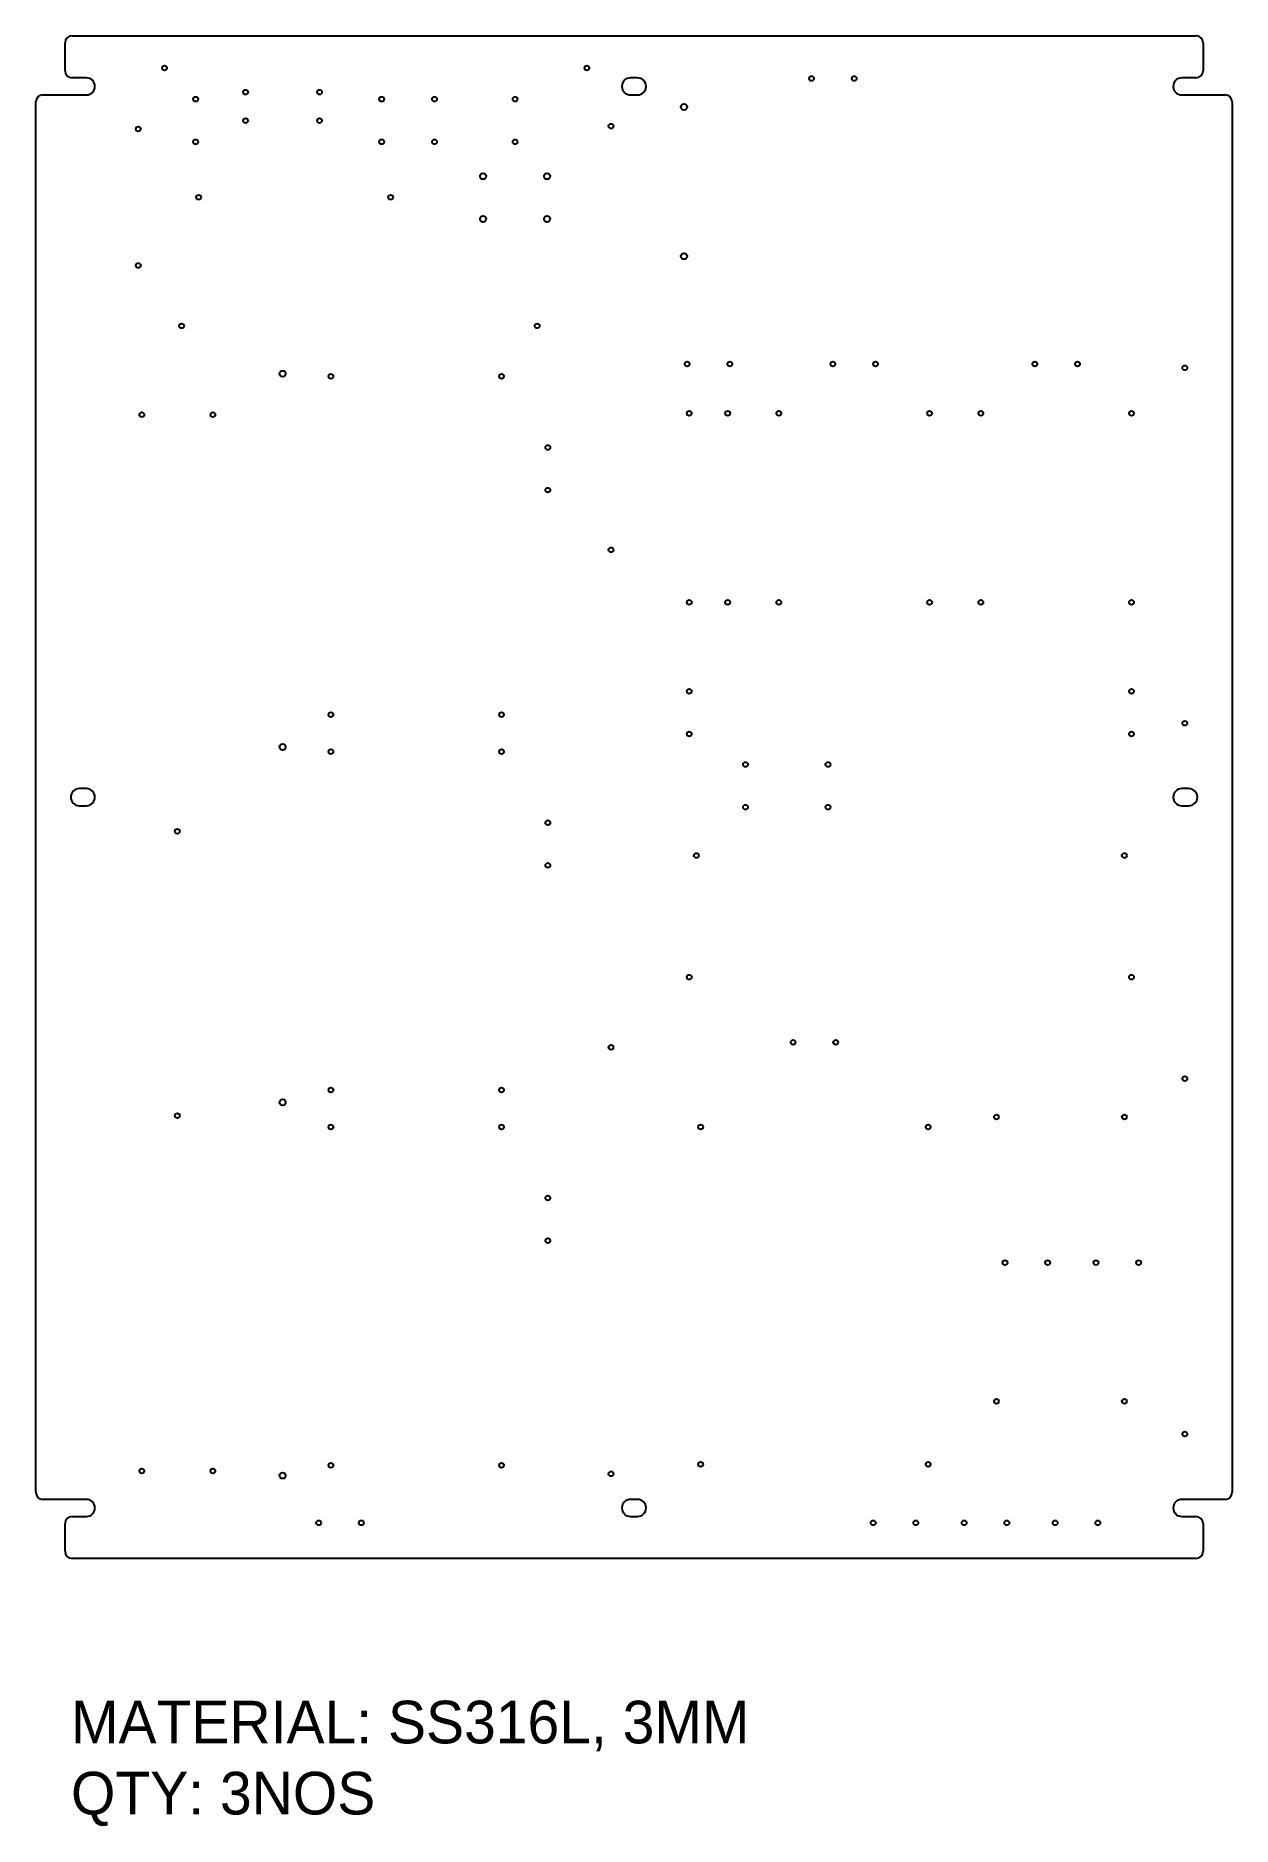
# Model space of a CAD drawing. Header units: millimetres. Extents: x 198 to 1039, y 184 to 1444.
import ezdxf

# ---------------------------------------------------------------- set-up
doc = ezdxf.new("R2010")
doc.units = ezdxf.units.MM
doc.layers.add('LaserCutting', color=3, linetype='Continuous')

msp = doc.modelspace()

# ---------------------------------------------------------------- linework, layer by layer
at = {"layer": 'LaserCutting', "linetype": 'Continuous', "lineweight": 25}
for p, q in [((218.4, 1419), (218.4, 1438.6)), ((223.4, 1443.6), (1013.7, 1443.6)), ((1018.7, 1438.6), (1018.7, 1419)), ((233.4, 1414), (223.4, 1414)), ((621, 1414), (616, 1414)), ((1013.7, 1414), (1003.7, 1414)), ((202.9, 1402), (233.4, 1402)), ((616, 1402), (621, 1402)), ((1003.7, 1402), (1034.2, 1402)), ((197.9, 419), (197.9, 1397)), ((1039.2, 1397), (1039.2, 419)), ((233.4, 914), (228.4, 914)), ((1008.7, 914), (1003.7, 914)), ((228.4, 902), (233.4, 902)), ((1003.7, 902), (1008.7, 902)), ((233.4, 414), (202.9, 414)), ((621, 414), (616, 414)), ((1034.2, 414), (1003.7, 414)), ((218.4, 377.5), (218.4, 397)), ((223.4, 402), (233.4, 402)), ((616, 402), (621, 402)), ((1003.7, 402), (1013.7, 402)), ((1018.7, 397), (1018.7, 377.5)), ((1013.7, 372.5), (223.4, 372.5))]:
    msp.add_line(p, q, dxfattribs=at)
for centre, radius in [((288.4, 1420.9), 1.7), ((585.4, 1420.9), 1.7), ((743.4, 1413.5), 1.7), ((773.4, 1413.5), 1.7), ((310.3, 1399), 1.7), ((345.4, 1403.9), 1.7), ((397.4, 1403.9), 1.7), ((441.1, 1399), 1.7), ((478.2, 1399), 1.7), ((534.9, 1399), 1.7), ((345.4, 1383.9), 1.7), ((397.4, 1383.9), 1.7), ((653.7, 1393.5), 2.15), ((269.9, 1378), 1.7), ((602.4, 1380), 1.7), ((310.3, 1369), 1.7), ((441.1, 1369), 1.7), ((478.2, 1369), 1.7), ((534.9, 1369), 1.7), ((512.4, 1344.8), 2.15), ((557.4, 1344.8), 2.15), ((312.4, 1330), 1.7), ((447.4, 1330), 1.7), ((512.4, 1314.7), 2.15), ((557.4, 1314.7), 2.15), ((653.7, 1288.5), 2.15), ((269.9, 1282), 1.7), ((300.4, 1239.5), 1.7), ((550.4, 1239.5), 1.7), ((655.9, 1212.7), 1.7), ((685.9, 1212.7), 1.7), ((758.4, 1212.7), 1.7), ((788.4, 1212.7), 1.7), ((900.4, 1212.7), 1.7), ((930.4, 1212.7), 1.7), ((1005.9, 1210), 1.7), ((371.4, 1205.8), 2.15), ((405.4, 1204), 1.7), ((525.4, 1204), 1.7), ((272.4, 1177), 1.7), ((322.4, 1177), 1.7), ((657.4, 1178), 1.7), ((684.4, 1178), 1.7), ((720.4, 1178), 1.7), ((826.4, 1178), 1.7), ((862.4, 1178), 1.7), ((968.4, 1178), 1.7), ((557.9, 1154), 1.7), ((557.9, 1124), 1.7), ((602.4, 1082), 1.7), ((657.4, 1045), 1.7), ((684.4, 1045), 1.7), ((720.4, 1045), 1.7), ((826.4, 1045), 1.7), ((862.4, 1045), 1.7), ((968.4, 1045), 1.7), ((657.4, 982.4), 1.7), ((968.4, 982.4), 1.7), ((405.4, 966), 1.7), ((525.4, 966), 1.7), ((1005.9, 960), 1.7), ((371.4, 943.3), 2.15), ((657.4, 952.4), 1.7), ((968.4, 952.4), 1.7), ((405.4, 940), 1.7), ((525.4, 940), 1.7), ((696.9, 931), 1.7), ((755, 931), 1.7), ((696.9, 901), 1.7), ((755, 901), 1.7), ((297.4, 884), 1.7), ((557.9, 890), 1.7), ((557.9, 860), 1.7), ((662.4, 867), 1.7), ((963.4, 867), 1.7), ((657.4, 781.4), 1.7), ((968.4, 781.4), 1.7), ((602.4, 732), 1.7), ((730.4, 735.5), 1.7), ((760.4, 735.5), 1.7), ((1005.9, 710), 1.7), ((371.4, 693.3), 2.15), ((405.4, 702), 1.7), ((525.4, 702), 1.7), ((297.4, 684), 1.7), ((873.4, 683), 1.7), ((963.4, 683), 1.7), ((405.4, 676), 1.7), ((525.4, 676), 1.7), ((665.4, 676), 1.7), ((825.4, 676), 1.7), ((557.9, 626), 1.7), ((557.9, 596), 1.7), ((879.4, 580.6), 1.7), ((909.4, 580.6), 1.7), ((943.4, 580.6), 1.7), ((973.4, 580.6), 1.7), ((873.4, 483), 1.7), ((963.4, 483), 1.7), ((1005.9, 460), 1.7), ((272.4, 434), 1.7), ((322.4, 434), 1.7), ((371.4, 430.8), 2.15), ((405.4, 438), 1.7), ((525.4, 438), 1.7), ((602.4, 432), 1.7), ((665.4, 438.7), 1.7), ((825.4, 438.7), 1.7), ((396.8, 397.5), 1.7), ((426.8, 397.5), 1.7), ((786.7, 397.5), 1.7), ((816.7, 397.5), 1.7), ((850.7, 397.5), 1.7), ((880.7, 397.5), 1.7), ((914.7, 397.5), 1.7), ((944.7, 397.5), 1.7)]:
    msp.add_circle(centre, radius, dxfattribs=at)
for centre, radius, start, end in [((223.4, 1438.6), 5, 90, 180), ((1013.7, 1438.6), 5, 0, 90), ((223.4, 1419), 5, 180, 270), ((233.4, 1408), 6, 270, 90), ((616, 1408), 6, 90, 270), ((621, 1408), 6, 270, 90), ((1003.7, 1408), 6, 90, 270), ((1013.7, 1419), 5, 270, 0), ((202.9, 1397), 5, 90, 180), ((1034.2, 1397), 5, 0, 90), ((228.4, 908), 6, 90, 270), ((233.4, 908), 6, 270, 90), ((1003.7, 908), 6, 90, 270), ((1008.7, 908), 6, 270, 90), ((202.9, 419), 5, 180, 270), ((1034.2, 419), 5, 270, 0), ((233.4, 408), 6, 270, 90), ((616, 408), 6, 90, 270), ((621, 408), 6, 270, 90), ((1003.7, 408), 6, 90, 270), ((223.4, 397), 5, 90, 180), ((1013.7, 397), 5, 0, 90), ((223.4, 377.5), 5, 180, 270), ((1013.7, 377.5), 5, 270, 0)]:
    msp.add_arc(centre, radius, start, end, dxfattribs=at)

# ---------------------------------------------------------------- texts
at = {"insert": (222.6, 272.4), "char_height": 30, "width": 918.253, "attachment_point": 1}
msp.add_mtext('{MATERIAL: SS316L, 3MM\\PQTY: 3NOS}', dxfattribs=at)

doc.saveas('drawing.dxf')
